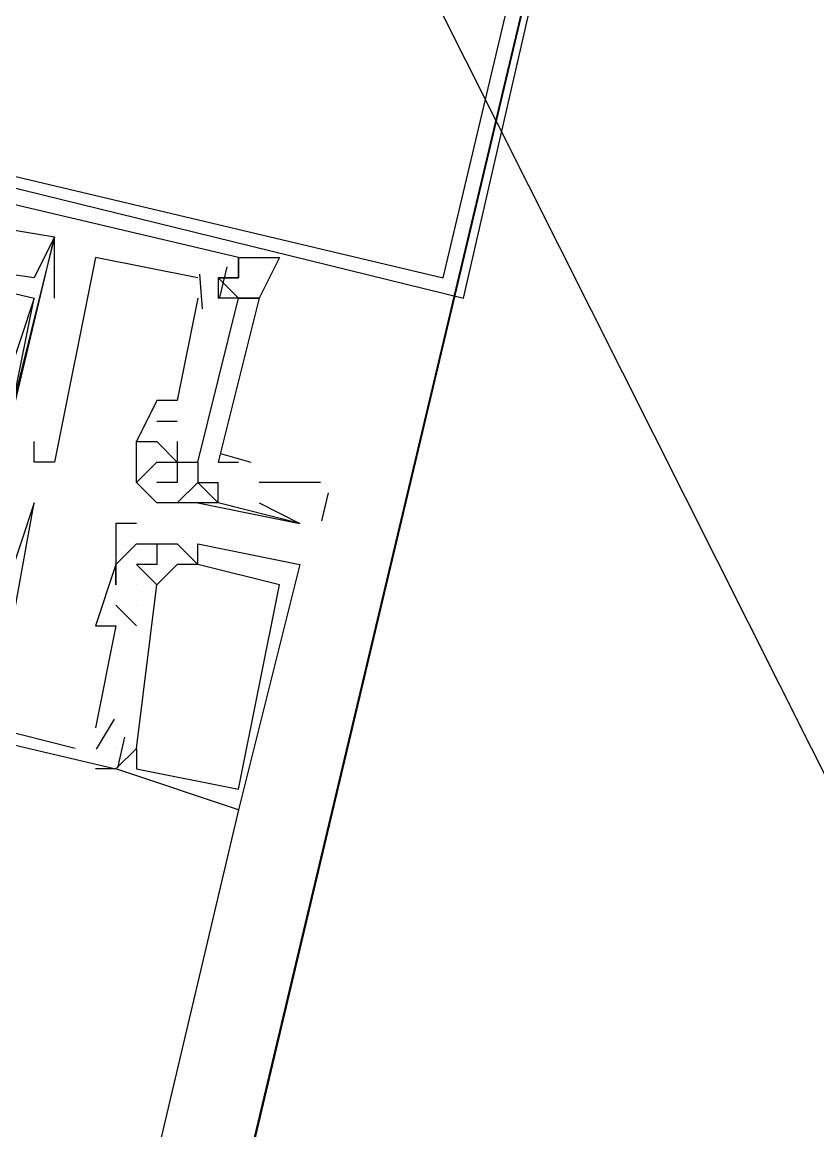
# Model space of a CAD drawing. Header units: feet. Extents: x -84 to 198, y -22 to 181.
# Drawn here: x 133.352 to 133.871, y 124.995 to 125.718 of the extents above; entities that cross this region are included whole.
import ezdxf

# ---------------------------------------------------------------- set-up
doc = ezdxf.new("R2010")
doc.units = ezdxf.units.FT
doc.layers.add('A-LINEA', color=7, linetype='CONTINUOUS')

msp = doc.modelspace()

# ---------------------------------------------------------------- linework, layer by layer
at = {"layer": 'A-LINEA'}
for p, q in [((141.9822, 109.0957), (118.3186, 156.1837)), ((133.8267, 126.3511), (130.04, 110.4178)), ((133.3733, 125.5378), (133.3733, 125.5778)), ((133.3733, 125.5778), (133.3733, 125.5778)), ((133.3733, 125.5778), (133.3733, 125.5778)), ((133.3733, 125.5378), (133.3733, 125.5778)), ((133.3733, 125.5778), (133.3733, 125.5778)), ((133.3733, 125.5778), (133.3733, 125.5778)), ((133.3733, 125.5378), (133.3733, 125.5778)), ((133.3733, 125.5778), (133.3733, 125.5778)), ((133.3733, 125.5778), (133.3733, 125.5778)), ((133.4, 125.5644), (133.4, 125.5644)), ((133.4, 125.5644), (133.4, 125.5644)), ((133.4, 125.5644), (133.4, 125.5644)), ((133.48, 125.5644), (133.48, 125.5644)), ((133.4933, 125.5644), (133.4933, 125.5644)), ((133.4933, 125.5644), (133.4933, 125.5644)), ((133.4933, 125.5644), (133.4933, 125.5644)), ((133.4933, 125.5644), (133.4933, 125.5644)), ((133.4857, 125.5584), (133.4809, 125.5384)), ((133.4857, 125.5584), (133.4809, 125.5384)), ((133.4857, 125.5584), (133.4809, 125.5384)), ((133.36, 125.5511), (133.36, 125.5511)), ((133.36, 125.5511), (133.36, 125.5511)), ((133.36, 125.5511), (133.36, 125.5511)), ((133.4667, 125.5511), (133.4667, 125.5511)), ((133.4667, 125.5511), (133.4667, 125.5511)), ((133.4667, 125.5511), (133.4667, 125.5511)), ((133.4679, 125.5536), (133.4695, 125.5309)), ((133.4679, 125.5536), (133.4695, 125.5309)), ((133.4679, 125.5536), (133.4695, 125.5309)), ((133.48, 125.5511), (133.48, 125.5511)), ((133.48, 125.5511), (133.48, 125.5511)), ((133.48, 125.5511), (133.48, 125.5511)), ((133.4933, 125.5511), (133.4933, 125.5511)), ((133.4933, 125.5511), (133.4933, 125.5511)), ((133.4933, 125.5511), (133.4933, 125.5511)), ((133.4933, 125.5511), (133.4933, 125.5511)), ((133.36, 125.5378), (133.36, 125.5378)), ((133.36, 125.5378), (133.36, 125.5378)), ((133.36, 125.5378), (133.36, 125.5378)), ((133.36, 125.5378), (133.36, 125.5378)), ((133.36, 125.5378), (133.36, 125.5378)), ((133.36, 125.5378), (133.36, 125.5378)), ((133.3733, 125.5378), (133.3733, 125.5378)), ((133.3733, 125.5378), (133.3733, 125.5378)), ((133.3733, 125.5378), (133.3733, 125.5378)), ((133.4667, 125.5378), (133.4533, 125.4711)), ((133.4667, 125.5378), (133.4533, 125.4711)), ((133.4667, 125.5378), (133.4533, 125.4711)), ((133.4667, 125.5378), (133.4667, 125.5378)), ((133.4667, 125.5378), (133.4667, 125.5378)), ((133.4667, 125.5378), (133.4667, 125.5378)), ((133.48, 125.5378), (133.48, 125.5378)), ((133.48, 125.5378), (133.48, 125.5378)), ((133.48, 125.5378), (133.48, 125.5378)), ((133.4933, 125.5378), (133.4933, 125.5378)), ((133.4933, 125.5378), (133.4933, 125.5378)), ((133.4933, 125.5378), (133.4933, 125.5378)), ((133.44, 125.4711), (133.44, 125.4711)), ((133.44, 125.4711), (133.44, 125.4711)), ((133.44, 125.4711), (133.44, 125.4711)), ((133.4533, 125.4711), (133.4533, 125.4711)), ((133.4533, 125.4711), (133.4533, 125.4711)), ((133.4533, 125.4711), (133.4533, 125.4711)), ((133.44, 125.4578), (133.4533, 125.4578)), ((133.44, 125.4578), (133.44, 125.4578)), ((133.44, 125.4578), (133.4533, 125.4578)), ((133.44, 125.4578), (133.44, 125.4578)), ((133.44, 125.4578), (133.4533, 125.4578)), ((133.44, 125.4578), (133.44, 125.4578)), ((133.4533, 125.4578), (133.4533, 125.4578)), ((133.4533, 125.4578), (133.4533, 125.4578)), ((133.4533, 125.4578), (133.4533, 125.4578)), ((133.36, 125.4444), (133.36, 125.4444)), ((133.36, 125.4444), (133.36, 125.4444)), ((133.36, 125.4444), (133.36, 125.4444)), ((133.4267, 125.4444), (133.4267, 125.4444)), ((133.4267, 125.4444), (133.4267, 125.4444)), ((133.4267, 125.4444), (133.4267, 125.4444)), ((133.4267, 125.4444), (133.4267, 125.4444)), ((133.44, 125.4444), (133.44, 125.4444)), ((133.44, 125.4444), (133.44, 125.4444)), ((133.44, 125.4444), (133.44, 125.4444)), ((133.44, 125.4444), (133.44, 125.4444)), ((133.4533, 125.4444), (133.4533, 125.4444)), ((133.4533, 125.4444), (133.4533, 125.4444)), ((133.4533, 125.4444), (133.4533, 125.4444)), ((133.4815, 125.4367), (133.5014, 125.4311)), ((133.4815, 125.4367), (133.5014, 125.4311)), ((133.4815, 125.4367), (133.5014, 125.4311)), ((133.36, 125.4311), (133.36, 125.4311)), ((133.36, 125.4311), (133.36, 125.4311)), ((133.36, 125.4311), (133.36, 125.4311)), ((133.36, 125.4311), (133.36, 125.4311)), ((133.36, 125.4311), (133.36, 125.4311)), ((133.36, 125.4311), (133.36, 125.4311)), ((133.3733, 125.4311), (133.3733, 125.4311)), ((133.3733, 125.4311), (133.3733, 125.4311)), ((133.3733, 125.4311), (133.3733, 125.4311)), ((133.44, 125.4311), (133.44, 125.4311)), ((133.44, 125.4311), (133.44, 125.4311)), ((133.4533, 125.4311), (133.4533, 125.4311)), ((133.4533, 125.4311), (133.4533, 125.4311)), ((133.4533, 125.4311), (133.4533, 125.4311)), ((133.4533, 125.4311), (133.4533, 125.4311)), ((133.4533, 125.4311), (133.4533, 125.4311)), ((133.4667, 125.4311), (133.4667, 125.4311)), ((133.4667, 125.4311), (133.4667, 125.4311)), ((133.4667, 125.4311), (133.4667, 125.4311)), ((133.4667, 125.4311), (133.4667, 125.4311)), ((133.4267, 125.4178), (133.4267, 125.4178)), ((133.4267, 125.4178), (133.4267, 125.4178)), ((133.44, 125.4178), (133.44, 125.4178)), ((133.4533, 125.4178), (133.4533, 125.4178)), ((133.4667, 125.4178), (133.4667, 125.4178)), ((133.4667, 125.4178), (133.4667, 125.4178)), ((133.48, 125.4178), (133.48, 125.4178)), ((133.48, 125.4178), (133.48, 125.4178)), ((133.5067, 125.4178), (133.5067, 125.4178)), ((133.5467, 125.4178), (133.5067, 125.4178)), ((133.5517, 125.411), (133.5473, 125.3927)), ((133.36, 125.4044), (133.36, 125.4044)), ((133.36, 125.4044), (133.36, 125.4044)), ((133.36, 125.4044), (133.36, 125.4044)), ((133.44, 125.4044), (133.44, 125.4044)), ((133.4533, 125.4044), (133.4533, 125.4044)), ((133.4667, 125.4044), (133.4667, 125.4044)), ((133.4667, 125.4044), (133.4667, 125.4044)), ((133.48, 125.4044), (133.48, 125.4044)), ((133.48, 125.4044), (133.48, 125.4044)), ((133.5067, 125.4044), (133.5333, 125.3911)), ((133.4133, 125.3911), (133.4133, 125.3911)), ((133.4133, 125.3911), (133.4133, 125.3911)), ((133.4133, 125.3911), (133.4133, 125.3911)), ((133.4267, 125.3911), (133.4267, 125.3911)), ((133.4267, 125.3911), (133.4267, 125.3911)), ((133.4267, 125.3911), (133.4267, 125.3911)), ((133.5333, 125.3911), (133.5333, 125.3911)), ((133.4267, 125.3778), (133.4267, 125.3778)), ((133.4267, 125.3778), (133.4267, 125.3778)), ((133.4267, 125.3778), (133.4267, 125.3778)), ((133.4267, 125.3778), (133.4267, 125.3778)), ((133.4267, 125.3778), (133.4267, 125.3778)), ((133.4267, 125.3778), (133.4267, 125.3778)), ((133.4267, 125.3778), (133.4267, 125.3778)), ((133.4267, 125.3778), (133.4267, 125.3778)), ((133.4267, 125.3778), (133.4267, 125.3778)), ((133.44, 125.3778), (133.44, 125.3778)), ((133.44, 125.3778), (133.44, 125.3778)), ((133.44, 125.3778), (133.44, 125.3778)), ((133.44, 125.3778), (133.44, 125.3778)), ((133.44, 125.3778), (133.44, 125.3778)), ((133.44, 125.3778), (133.44, 125.3778)), ((133.4533, 125.3778), (133.4533, 125.3778)), ((133.4533, 125.3778), (133.4533, 125.3778)), ((133.4533, 125.3778), (133.4533, 125.3778)), ((133.4667, 125.3778), (133.4667, 125.3778)), ((133.4667, 125.3778), (133.4667, 125.3778)), ((133.4667, 125.3778), (133.4667, 125.3778)), ((133.4133, 125.3644), (133.4133, 125.3644)), ((133.4133, 125.3644), (133.4133, 125.3644)), ((133.4133, 125.3644), (133.4133, 125.3644)), ((133.4133, 125.3644), (133.4133, 125.3644)), ((133.4133, 125.3644), (133.4133, 125.3644)), ((133.4133, 125.3644), (133.4133, 125.3644)), ((133.4133, 125.3644), (133.4133, 125.3644)), ((133.4133, 125.3644), (133.4133, 125.3644)), ((133.4133, 125.3644), (133.4133, 125.3644)), ((133.4267, 125.3644), (133.44, 125.3511)), ((133.4267, 125.3644), (133.4267, 125.3644)), ((133.4267, 125.3644), (133.4267, 125.3644)), ((133.4267, 125.3644), (133.44, 125.3511)), ((133.4267, 125.3644), (133.4267, 125.3644)), ((133.4267, 125.3644), (133.4267, 125.3644)), ((133.4267, 125.3644), (133.44, 125.3511)), ((133.4267, 125.3644), (133.4267, 125.3644)), ((133.4267, 125.3644), (133.4267, 125.3644)), ((133.44, 125.3644), (133.44, 125.3644)), ((133.44, 125.3644), (133.44, 125.3644)), ((133.44, 125.3644), (133.44, 125.3644)), ((133.4533, 125.3644), (133.4533, 125.3644)), ((133.4533, 125.3644), (133.4533, 125.3644)), ((133.4533, 125.3644), (133.4533, 125.3644)), ((133.4667, 125.3644), (133.4667, 125.3644)), ((133.4667, 125.3644), (133.4667, 125.3644)), ((133.4667, 125.3644), (133.4667, 125.3644)), ((133.4667, 125.3644), (133.4667, 125.3644)), ((133.4667, 125.3644), (133.4667, 125.3644)), ((133.4667, 125.3644), (133.4667, 125.3644)), ((133.5333, 125.3644), (133.5333, 125.3644)), ((133.5333, 125.3644), (133.5333, 125.3644)), ((133.5333, 125.3644), (133.5333, 125.3644)), ((133.4133, 125.3511), (133.4133, 125.3511)), ((133.4133, 125.3511), (133.4133, 125.3511)), ((133.4133, 125.3511), (133.4133, 125.3511)), ((133.4133, 125.3511), (133.4133, 125.3511)), ((133.4133, 125.3511), (133.4133, 125.3511)), ((133.4133, 125.3511), (133.4133, 125.3511)), ((133.4267, 125.2444), (133.44, 125.3511)), ((133.4267, 125.3511), (133.4267, 125.3511)), ((133.4267, 125.3511), (133.4267, 125.3511)), ((133.4267, 125.3511), (133.4267, 125.3511)), ((133.4267, 125.3511), (133.4267, 125.3511)), ((133.4267, 125.2444), (133.44, 125.3511)), ((133.4267, 125.3511), (133.4267, 125.3511)), ((133.4267, 125.3511), (133.4267, 125.3511)), ((133.4267, 125.3511), (133.4267, 125.3511)), ((133.4267, 125.3511), (133.4267, 125.3511)), ((133.4267, 125.2444), (133.44, 125.3511)), ((133.4267, 125.3511), (133.4267, 125.3511)), ((133.4267, 125.3511), (133.4267, 125.3511)), ((133.4267, 125.3511), (133.4267, 125.3511)), ((133.4267, 125.3511), (133.4267, 125.3511)), ((133.44, 125.3511), (133.44, 125.3511)), ((133.44, 125.3511), (133.44, 125.3511)), ((133.44, 125.3511), (133.44, 125.3511)), ((133.44, 125.3511), (133.44, 125.3511)), ((133.44, 125.3511), (133.44, 125.3511)), ((133.44, 125.3511), (133.44, 125.3511)), ((133.52, 125.3511), (133.52, 125.3511)), ((133.52, 125.3511), (133.52, 125.3511)), ((133.52, 125.3511), (133.52, 125.3511)), ((133.4267, 125.3244), (133.4133, 125.3378)), ((133.4133, 125.3378), (133.4133, 125.3378)), ((133.4267, 125.3244), (133.4133, 125.3378)), ((133.4133, 125.3378), (133.4133, 125.3378)), ((133.4267, 125.3244), (133.4133, 125.3378)), ((133.4133, 125.3378), (133.4133, 125.3378)), ((133.4267, 125.3378), (133.4267, 125.3378)), ((133.4267, 125.3378), (133.4267, 125.3378)), ((133.4267, 125.3378), (133.4267, 125.3378)), ((133.4267, 125.3378), (133.4267, 125.3378)), ((133.4267, 125.3378), (133.4267, 125.3378)), ((133.4267, 125.3378), (133.4267, 125.3378)), ((133.4267, 125.3378), (133.4267, 125.3378)), ((133.4267, 125.3378), (133.4267, 125.3378)), ((133.4267, 125.3378), (133.4267, 125.3378)), ((133.4, 125.3244), (133.4, 125.3244)), ((133.4, 125.3244), (133.4, 125.3244)), ((133.4, 125.3244), (133.4, 125.3244)), ((133.4133, 125.3244), (133.4133, 125.3244)), ((133.4133, 125.3244), (133.4133, 125.3244)), ((133.4133, 125.3244), (133.4133, 125.3244)), ((133.4267, 125.3244), (133.4267, 125.3244)), ((133.4267, 125.3244), (133.4267, 125.3244)), ((133.4267, 125.3244), (133.4267, 125.3244)), ((133.4267, 125.3244), (133.4267, 125.3244)), ((133.4267, 125.3244), (133.4267, 125.3244)), ((133.4267, 125.3244), (133.4267, 125.3244)), ((133.4122, 125.2635), (133.4006, 125.244)), ((133.4122, 125.2635), (133.4006, 125.244)), ((133.4122, 125.2635), (133.4006, 125.244)), ((133.4, 125.2578), (133.4, 125.2578)), ((133.4, 125.2578), (133.4, 125.2578)), ((133.4, 125.2578), (133.4, 125.2578)), ((133.419, 125.2517), (133.4143, 125.2317)), ((133.419, 125.2517), (133.4143, 125.2317)), ((133.419, 125.2517), (133.4143, 125.2317)), ((133.3867, 125.2444), (133.3867, 125.2444)), ((133.3867, 125.2444), (133.3867, 125.2444)), ((133.3867, 125.2444), (133.3867, 125.2444)), ((133.4133, 125.2444), (133.4133, 125.2444)), ((133.4133, 125.2444), (133.4133, 125.2444)), ((133.4133, 125.2444), (133.4133, 125.2444)), ((133.4133, 125.2444), (133.4133, 125.2444)), ((133.4133, 125.2444), (133.4133, 125.2444)), ((133.4133, 125.2444), (133.4133, 125.2444)), ((133.4267, 125.2444), (133.4267, 125.2444)), ((133.4267, 125.2444), (133.4267, 125.2444)), ((133.4267, 125.2444), (133.4267, 125.2444)), ((133.4267, 125.2444), (133.4267, 125.2444)), ((133.4267, 125.2444), (133.4267, 125.2444)), ((133.4267, 125.2444), (133.4267, 125.2444)), ((133.4, 125.2311), (133.4, 125.2311)), ((133.4, 125.2311), (133.4, 125.2311)), ((133.4, 125.2311), (133.4, 125.2311)), ((133.4133, 125.2311), (133.4133, 125.2311)), ((133.4133, 125.2311), (133.4133, 125.2311)), ((133.4133, 125.2311), (133.4133, 125.2311)), ((133.4133, 125.2311), (133.4133, 125.2311)), ((133.4133, 125.2311), (133.4133, 125.2311)), ((133.4133, 125.2311), (133.4133, 125.2311)), ((133.4267, 125.2311), (133.4267, 125.2311)), ((133.4267, 125.2311), (133.4267, 125.2311)), ((133.4267, 125.2311), (133.4267, 125.2311)), ((133.4933, 125.2178), (133.4933, 125.2178)), ((133.4933, 125.2178), (133.4933, 125.2178)), ((133.4933, 125.2178), (133.4933, 125.2178)), ((133.4933, 125.2044), (131.8267, 118.1378)), ((133.4933, 125.2044), (133.4933, 125.2044)), ((133.4933, 125.2044), (133.4933, 125.2044)), ((133.4933, 125.2044), (133.4933, 125.2044))]:
    msp.add_line(p, q, dxfattribs=at)
for points in [[(124.3067, 145.1111), (120.72, 129.9644), (124.28, 129.1244), (124.16, 128.6311), (133.8267, 126.3511), (130.9867, 114.3778), (130.3867, 111.8711), (130.04, 110.4178), (135.96, 109.0178)], [(132.8267, 125.7378), (133.64, 125.5378), (133.8267, 126.3511), (133.0133, 126.5378), (132.8267, 125.7378)], [(132.84, 125.7378), (133.6267, 125.5511), (133.8133, 126.3378), (133.0267, 126.5244), (132.84, 125.7378)], [(133.48, 125.5511), (133.4933, 125.5511), (133.4933, 125.5644), (132.8133, 125.7244), (132.7867, 125.5644), (132.8, 125.5644), (132.7867, 125.4844), (132.8, 125.4711)], [(133.48, 125.5511), (133.4933, 125.5511), (133.4933, 125.5644), (132.8133, 125.7244), (132.7867, 125.5644), (132.8, 125.5644), (132.7867, 125.4844), (132.8, 125.4711)], [(133.48, 125.5511), (133.4933, 125.5511), (133.4933, 125.5644), (132.8133, 125.7244), (132.7867, 125.5644), (132.8, 125.5644), (132.7867, 125.4844), (132.8, 125.4711)], [(132.84, 125.5778), (132.8533, 125.6578), (133.36, 125.5378), (133.3333, 125.4578), (133.3333, 125.4578), (133.3467, 125.4578), (133.3467, 125.4711), (133.36, 125.5378)], [(132.84, 125.5778), (132.8533, 125.6578), (133.36, 125.5378), (133.3333, 125.4578), (133.3333, 125.4578), (133.3467, 125.4578), (133.3467, 125.4711), (133.36, 125.5378)], [(132.84, 125.5778), (132.8533, 125.6578), (133.36, 125.5378), (133.3333, 125.4578), (133.3333, 125.4578), (133.3467, 125.4578), (133.3467, 125.4711), (133.36, 125.5378)], [(133.2667, 125.5778), (133.28, 125.5644), (133.2933, 125.5911), (133.3733, 125.5778), (133.32, 125.3644), (133.32, 125.3511), (133.3333, 125.3511)], [(133.2667, 125.5778), (133.28, 125.5644), (133.2933, 125.5911), (133.3733, 125.5778), (133.32, 125.3644), (133.32, 125.3511), (133.3333, 125.3511)], [(133.2667, 125.5778), (133.28, 125.5644), (133.2933, 125.5911), (133.3733, 125.5778), (133.32, 125.3644), (133.32, 125.3511), (133.3333, 125.3511)], [(133.3733, 125.5778), (133.36, 125.5511), (133.2667, 125.5644)], [(133.3733, 125.5778), (133.36, 125.5511), (133.2667, 125.5644)], [(133.3733, 125.5778), (133.36, 125.5511), (133.2667, 125.5644)], [(133.2933, 125.2711), (133.3067, 125.2978), (133.3733, 125.5778)], [(133.2933, 125.2711), (133.3067, 125.2978), (133.3733, 125.5778)], [(133.2933, 125.2711), (133.3067, 125.2978), (133.3733, 125.5778)], [(133.4667, 125.5511), (133.4, 125.5644), (133.3733, 125.4311), (133.36, 125.4311), (133.36, 125.4444)], [(133.4667, 125.5511), (133.4, 125.5644), (133.3733, 125.4311), (133.36, 125.4311), (133.36, 125.4444)], [(133.4667, 125.5511), (133.4, 125.5644), (133.3733, 125.4311), (133.36, 125.4311), (133.36, 125.4444)], [(133.4933, 125.5644), (133.4933, 125.5511), (133.48, 125.5511)], [(133.4933, 125.5644), (133.52, 125.5644), (133.5067, 125.5378), (133.4933, 125.5378), (133.48, 125.5511), (133.48, 125.5378)], [(132.7867, 125.5378), (132.7733, 125.5378), (132.7333, 125.3911), (133.4133, 125.2311), (133.4, 125.2311)], [(132.7867, 125.5378), (132.7733, 125.5378), (132.7333, 125.3911), (133.4133, 125.2311), (133.4, 125.2311)], [(132.7867, 125.5378), (132.7733, 125.5378), (132.7333, 125.3911), (133.4133, 125.2311), (133.4, 125.2311)], [(133.4533, 125.4444), (133.4533, 125.4311), (133.4667, 125.4311), (133.4933, 125.5378), (133.48, 125.5378)], [(133.4533, 125.4444), (133.4533, 125.4311), (133.4667, 125.4311), (133.4933, 125.5378), (133.48, 125.5378)], [(133.4533, 125.4444), (133.4533, 125.4311), (133.4667, 125.4311), (133.4933, 125.5378), (133.48, 125.5378)], [(133.4667, 125.4311), (133.4933, 125.5378), (133.5067, 125.5378), (133.48, 125.4311), (133.4933, 125.4311)], [(133.4667, 125.4311), (133.4933, 125.5378), (133.5067, 125.5378), (133.48, 125.4311), (133.4933, 125.4311)], [(133.4667, 125.4311), (133.4933, 125.5378), (133.5067, 125.5378), (133.48, 125.4311), (133.4933, 125.4311)], [(133.4533, 125.4711), (133.44, 125.4711), (133.4267, 125.4444), (133.44, 125.4444)], [(133.4533, 125.4711), (133.44, 125.4711), (133.4267, 125.4444), (133.44, 125.4444)], [(133.4533, 125.4711), (133.44, 125.4711), (133.4267, 125.4444), (133.44, 125.4444)], [(133.4667, 125.4044), (133.44, 125.4044), (133.4267, 125.4178), (133.4267, 125.4444), (133.44, 125.4444), (133.44, 125.4444), (133.44, 125.4444), (133.44, 125.4444), (133.4533, 125.4311), (133.4533, 125.4311), (133.4667, 125.4311), (133.4667, 125.4178), (133.4667, 125.4178), (133.48, 125.4178)], [(133.4267, 125.4178), (133.44, 125.4311), (133.4533, 125.4311), (133.4533, 125.4178), (133.44, 125.4178)], [(133.4533, 125.4044), (133.4667, 125.4178), (133.48, 125.4044), (133.4667, 125.4044), (133.5333, 125.3911), (133.5333, 125.3911), (133.48, 125.4044), (133.48, 125.4044), (133.48, 125.4178), (133.48, 125.4178)], [(133.3867, 125.2444), (133.3333, 125.2578), (133.36, 125.4044), (133.3333, 125.3244)], [(133.3867, 125.2444), (133.3333, 125.2578), (133.36, 125.4044), (133.3333, 125.3244)], [(133.3867, 125.2444), (133.3333, 125.2578), (133.36, 125.4044), (133.3333, 125.3244)], [(133.4267, 125.3911), (133.4133, 125.3911), (133.4133, 125.3644), (133.4133, 125.3644), (133.4133, 125.3511), (133.4133, 125.3511), (133.4133, 125.3511)], [(133.4267, 125.3911), (133.4133, 125.3911), (133.4133, 125.3644), (133.4133, 125.3644), (133.4133, 125.3511), (133.4133, 125.3511), (133.4133, 125.3511)], [(133.4267, 125.3911), (133.4133, 125.3911), (133.4133, 125.3644), (133.4133, 125.3644), (133.4133, 125.3511), (133.4133, 125.3511), (133.4133, 125.3511)], [(133.4133, 125.3644), (133.4267, 125.3778), (133.44, 125.3778), (133.44, 125.3644), (133.4267, 125.3644)], [(133.44, 125.3778), (133.4533, 125.3778), (133.4667, 125.3644), (133.4667, 125.3778), (133.5333, 125.3644), (133.4933, 125.2044), (133.4933, 125.2044), (133.4133, 125.2311), (133.4267, 125.2444), (133.4267, 125.2311), (133.4933, 125.2178), (133.4933, 125.2178), (133.52, 125.3511), (133.52, 125.3511), (133.4667, 125.3644), (133.4667, 125.3644), (133.4667, 125.3644), (133.4667, 125.3644), (133.4533, 125.3644), (133.4533, 125.3644)], [(133.4133, 125.3644), (133.4267, 125.3778), (133.44, 125.3778), (133.44, 125.3644), (133.4267, 125.3644)], [(133.44, 125.3778), (133.4533, 125.3778), (133.4667, 125.3644), (133.4667, 125.3778), (133.5333, 125.3644), (133.4933, 125.2044), (133.4933, 125.2044), (133.4133, 125.2311), (133.4267, 125.2444), (133.4267, 125.2311), (133.4933, 125.2178), (133.4933, 125.2178), (133.52, 125.3511), (133.52, 125.3511), (133.4667, 125.3644), (133.4667, 125.3644), (133.4667, 125.3644), (133.4667, 125.3644), (133.4533, 125.3644), (133.4533, 125.3644)], [(133.4133, 125.3644), (133.4267, 125.3778), (133.44, 125.3778), (133.44, 125.3644), (133.4267, 125.3644)], [(133.44, 125.3778), (133.4533, 125.3778), (133.4667, 125.3644), (133.4667, 125.3778), (133.5333, 125.3644), (133.4933, 125.2044), (133.4933, 125.2044), (133.4133, 125.2311), (133.4267, 125.2444), (133.4267, 125.2311), (133.4933, 125.2178), (133.4933, 125.2178), (133.52, 125.3511), (133.52, 125.3511), (133.4667, 125.3644), (133.4667, 125.3644), (133.4667, 125.3644), (133.4667, 125.3644), (133.4533, 125.3644), (133.4533, 125.3644)], [(133.4133, 125.3511), (133.4133, 125.3644), (133.4, 125.3244), (133.4133, 125.3244), (133.4, 125.2578)], [(133.4133, 125.3511), (133.4133, 125.3644), (133.4, 125.3244), (133.4133, 125.3244), (133.4, 125.2578)], [(133.4133, 125.3511), (133.4133, 125.3644), (133.4, 125.3244), (133.4133, 125.3244), (133.4, 125.2578)], [(133.4533, 125.3644), (133.44, 125.3511), (133.44, 125.3511), (133.44, 125.3511)], [(133.4533, 125.3644), (133.44, 125.3511), (133.44, 125.3511), (133.44, 125.3511)], [(133.4533, 125.3644), (133.44, 125.3511), (133.44, 125.3511), (133.44, 125.3511)]]:
    msp.add_lwpolyline(points, dxfattribs=at)

doc.saveas('drawing.dxf')
